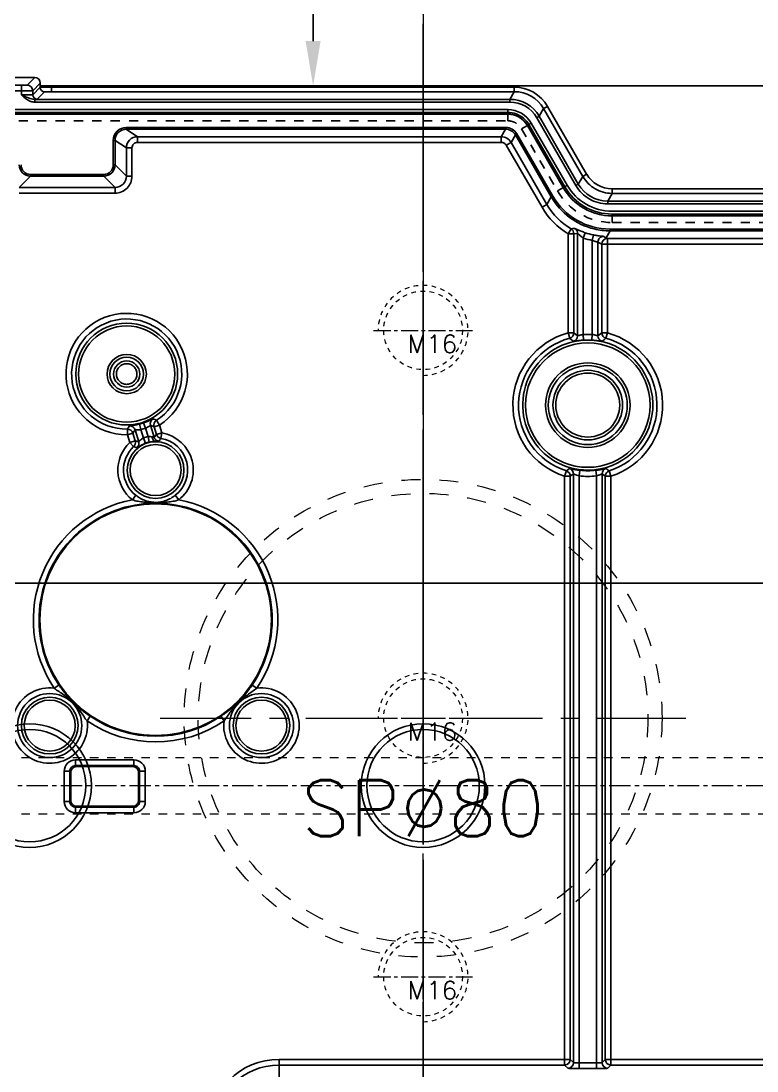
# Model space of a CAD drawing. Header units: millimetres. Extents: x -1265 to 1982, y -12197 to 1934.
# Drawn here: x -35.4 to 95.6, y -1093.2 to -906.4 of the extents above; entities that cross this region are included whole.
import ezdxf
from ezdxf.enums import TextEntityAlignment as Align

# ---------------------------------------------------------------- set-up
doc = ezdxf.new("R2010")
doc.units = ezdxf.units.MM
doc.header["$LTSCALE"] = 16.335
doc.header["$PDMODE"] = 3
doc.header["$PDSIZE"] = 0.3125
doc.linetypes.add('CENTER', pattern=[0.6, 0.375, -0.075, 0.075, -0.075])
doc.linetypes.add('HIDDEN', pattern=[0.2, 0.1, -0.1])
doc.layers.get('0').update_dxf_attribs({"linetype": 'CONTINUOUS'})
doc.layers.get('Defpoints').update_dxf_attribs({"linetype": 'CONTINUOUS'})
for name, color, linetype, lineweight in [('cool', 153, 'HIDDEN', 9), ('moldbase', 7, 'CONTINUOUS', 20), ('screw', 33, 'CONTINUOUS', 13), ('sp', 193, 'CONTINUOUS', 9)]:
    doc.layers.add(name, color=color, linetype=linetype, lineweight=lineweight)
doc.layers.add('DEFAULT_2', color=8, linetype='HIDDEN')
doc.styles.get("Standard").update_dxf_attribs({"font": 'txt', "width": 0.8})
doc.styles.add('TXT', font='txt.shx', dxfattribs={"bigfont": 'gbcbig.shx'})
doc.dimstyles.new('11', dxfattribs={"dimtxt": 8, "dimasz": 8, "dimexe": 0, "dimexo": 0, "dimgap": 0, "dimtad": 0, "dimdsep": 46, "dimtxsty": 'Standard', "dimcen": 0, "dimclrd": 4, "dimclre": 4, "dimclrt": 6, "dimazin": 0, "dimtp": 0.01, "dimtm": 0.01, "dimtfac": 1, "dimtofl": 0, "dimtmove": 0, "dimatfit": 3, "dimfxl": 0, "dimtolj": 1, "dimarcsym": 0})

# ---------------------------------------------------------------- blocks, each defined once
blk = doc.blocks.new('*D49')
at = {"color": 4, "lineweight": -2}
for p, q in [((-11.19, -831.43), (16.59, -831.43)), ((16.59, -839.43), (16.59, -862.44)), ((16.59, -909.95), (16.59, -885.9)), ((-11.19, -917.95), (16.59, -917.95))]:
    blk.add_line(p, q, dxfattribs=at)
at = {"color": 4}
for points in [[(15.25, -839.43), (17.92, -839.43), (16.59, -831.43)], [(15.25, -909.95), (17.92, -909.95), (16.59, -917.95)]]:
    blk.add_solid(points, dxfattribs=at)
at = {"layer": 'Defpoints', "color": 0}
for p in [(-11.19, -831.43), (-11.19, -917.95), (16.59, -917.95)]:
    blk.add_point(p, dxfattribs=at)
at = {"color": 6, "insert": (16.59, -874.17), "char_height": 8, "attachment_point": 5, "rotation": 90}
blk.add_mtext('\\A1;86.51', dxfattribs=at)
blk = doc.blocks.new('sp_80_th', base_point=(2819.12, -1039.66))
at = {"layer": 'sp', "color": 1, "linetype": 'CENTER', "ltscale": 2.643404}
for p, q in [((2819.12, -1086.41), (2819.12, -992.91)), ((2772.37, -1039.66), (2865.87, -1039.66))]:
    blk.add_line(p, q, dxfattribs=at)
at = {"layer": 'sp', "color": 193, "linetype": 'HIDDEN', "ltscale": 2.073258}
for radius in [42.5, 40]:
    blk.add_circle((2819.12, -1039.66), radius, dxfattribs=at)
at = {"layer": 'sp', "color": 6, "style": 'TXT'}
blk.add_text('SP%%c80', height=10, dxfattribs=at).set_placement((2819.12, -1055.66), align=Align.MIDDLE)
blk = doc.blocks.new('screw_m16_g')
at = {"layer": 'screw', "color": 1, "linetype": 'CENTER', "ltscale": 0.497582}
for p, q in [((0, -8.8), (0, 8.8)), ((-8.8, 0), (8.8, 0))]:
    blk.add_line(p, q, dxfattribs=at)
at = {"layer": 'screw', "color": 33, "linetype": 'HIDDEN', "ltscale": 0.497582}
blk.add_circle((0, 0), 7, dxfattribs=at)
at = {"layer": 'screw', "color": 92, "linetype": 'HIDDEN', "ltscale": 0.497582}
blk.add_arc((0, 0), 8, 270, 180, dxfattribs=at)
at = {"layer": 'screw', "color": 6, "style": 'TXT'}
blk.add_text('M16', height=3.2, dxfattribs=at).set_placement((-2.72, -4))
blk = doc.blocks.new('06')
at = {"layer": 'cool', "ltscale": 0.932966}
for p, q in [((-3287.69, 1844.03), (-2736.35, 1844.03)), ((-3287.69, 1834.03), (-2736.35, 1834.03))]:
    blk.add_line(p, q, dxfattribs=at)
at = {"layer": 'cool', "color": 1, "linetype": 'CENTER', "ltscale": 0.621977}
blk.add_line((-3302.02, 1839.03), (-2722.02, 1839.03), dxfattribs=at)

msp = doc.modelspace()

# ---------------------------------------------------------------- linework, layer by layer
at = {"color": 1, "linetype": 'CENTER', "ltscale": 3.545271}
msp.add_line((36.154, -1426.434), (36.154, -836.434), dxfattribs=at)
at = {"color": 1, "linetype": 'CENTER', "ltscale": 2.593646}
msp.add_line((36.154, -1325.976), (36.154, -906.891), dxfattribs=at)
at = {"color": 7, "linetype": 'Continuous'}
for p, q in [((-89.22, -916.439), (-32.94, -916.439)), ((-34.291, -917.79), (-32.94, -916.439)), ((-35.296, -917.807), (-86.864, -917.807)), ((-86.864, -918.812), (-35.296, -918.812)), ((-35.296, -917.807), (-35.296, -919.547)), ((-31.935, -917.444), (-33.286, -918.795)), ((-33.286, -919.499), (-31.97, -918.182)), ((-33.286, -919.499), (-33.286, -918.795)), ((-31.166, -918.986), (-32.483, -920.303)), ((-31.935, -917.946), (-31.97, -917.998)), ((-31.97, -917.998), (-31.97, -918.182)), ((-31.935, -917.946), (-31.935, -917.444)), ((192.934, -917.946), (-31.935, -917.946)), ((-29.96, -918.965), (-29.96, -917.946)), ((52.371, -918.161), (-29.96, -918.161)), ((-29.96, -918.965), (52.371, -918.965)), ((51.583, -920.328), (52.371, -918.965)), ((52.371, -918.161), (52.371, -918.965)), ((-32.935, -920.831), (-32.935, -920.328)), ((51.583, -920.328), (-32.935, -920.328)), ((-32.935, -920.831), (51.583, -920.831)), ((51.583, -920.328), (51.583, -920.831)), ((-127.238, -922.154), (51.227, -922.154)), ((51.227, -922.654), (-127.238, -922.654)), ((51.227, -922.654), (51.227, -922.911)), ((57.592, -921.98), (56.805, -923.343)), ((57.592, -921.98), (58.288, -921.578)), ((57.592, -921.98), (64.555, -934.04)), ((58.288, -921.578), (65.251, -933.639)), ((51.218, -922.971), (-104.608, -922.971)), ((55.402, -924.564), (61.785, -935.621)), ((56.37, -923.594), (56.805, -923.343)), ((63.333, -935.655), (56.37, -923.594)), ((63.768, -935.404), (56.805, -923.343)), ((-16.639, -925.632), (-16.639, -925.33)), ((-16.639, -925.632), (-14.625, -926.974)), ((-16.639, -925.632), (50.842, -925.632)), ((50.842, -925.33), (-16.638, -925.33)), ((50.067, -926.974), (50.842, -925.632)), ((50.842, -925.33), (50.842, -925.632)), ((52.583, -926.636), (52.844, -926.486)), ((52.844, -926.486), (59.227, -937.542)), ((61.082, -936.037), (54.699, -924.981)), ((54.708, -924.965), (54.969, -924.814)), ((54.969, -924.814), (61.352, -935.87)), ((-18.95, -927.641), (-18.95, -931.987)), ((-18.95, -927.641), (-18.649, -927.641)), ((-18.649, -931.987), (-18.649, -927.641)), ((-16.634, -928.984), (-18.649, -927.641)), ((-14.625, -927.979), (-14.625, -926.974)), ((50.067, -926.974), (-14.625, -926.974)), ((-14.625, -927.979), (50.067, -927.979)), ((50.067, -926.974), (50.067, -927.979)), ((50.937, -928.481), (51.808, -927.979)), ((57.321, -939.537), (50.937, -928.481)), ((52.583, -926.636), (51.808, -927.979)), ((58.191, -939.035), (51.808, -927.979)), ((52.583, -926.636), (58.966, -937.693)), ((-16.634, -928.984), (-16.634, -934.001)), ((-16.634, -928.984), (-15.63, -928.984)), ((-15.63, -934.001), (-15.63, -928.984)), ((-18.649, -931.987), (-18.95, -931.987)), ((-18.649, -931.987), (-16.634, -934.001)), ((-33.665, -933.996), (-35.679, -936.011)), ((-33.665, -933.996), (-33.665, -933.695)), ((-20.658, -933.695), (-33.665, -933.695)), ((-33.665, -933.996), (-20.658, -933.996)), ((-20.658, -933.695), (-20.658, -933.996)), ((-18.644, -936.011), (-20.658, -933.996)), ((-15.63, -934.001), (-16.634, -934.001)), ((63.768, -935.404), (64.555, -934.04)), ((65.251, -933.639), (64.555, -934.04)), ((61.352, -935.87), (61.13, -935.999)), ((63.768, -935.404), (63.333, -935.655)), ((-18.644, -936.011), (-35.679, -936.011)), ((-35.679, -937.015), (-18.644, -937.015)), ((-18.644, -936.011), (-18.644, -937.015)), ((58.191, -939.035), (58.966, -937.693)), ((59.227, -937.542), (58.966, -937.693)), ((69.777, -937.055), (68.989, -938.418)), ((69.777, -937.055), (69.777, -936.251)), ((108.056, -936.251), (69.777, -936.251)), ((69.777, -937.055), (108.056, -937.055)), ((58.191, -939.035), (57.321, -939.537)), ((68.989, -938.921), (68.989, -938.418)), ((108.843, -938.418), (68.989, -938.418)), ((68.989, -938.921), (108.843, -938.921)), ((108.048, -941.061), (69.784, -941.061)), ((108.039, -940.244), (69.793, -940.244)), ((108.039, -940.744), (69.793, -940.744)), ((62.479, -943.375), (61.966, -944.239)), ((69.409, -943.722), (69.409, -943.42)), ((108.424, -943.42), (69.409, -943.42)), ((61.966, -944.239), (61.966, -961.871)), ((61.966, -944.239), (62.971, -944.239)), ((63.644, -944.174), (62.971, -944.239)), ((62.971, -961.871), (62.971, -944.239)), ((63.644, -944.174), (63.644, -962.396)), ((64.648, -945.005), (64.971, -944.054)), ((64.648, -962.174), (64.648, -945.005)), ((66.251, -945.438), (66.451, -944.453)), ((68.7, -944.948), (68.932, -945.064)), ((69.409, -943.722), (68.702, -944.946)), ((68.932, -961.871), (68.932, -945.064)), ((106.585, -945.064), (68.932, -945.064)), ((69.409, -943.722), (108.424, -943.722)), ((66.251, -945.438), (66.251, -962.174)), ((67.255, -962.396), (67.255, -945.72)), ((67.696, -945.953), (67.255, -945.72)), ((67.928, -946.069), (67.696, -945.953)), ((67.928, -946.069), (67.928, -961.871)), ((67.928, -946.069), (106.585, -946.069)), ((61.966, -961.871), (62.229, -962.84)), ((62.971, -961.871), (61.966, -961.871)), ((62.971, -961.871), (63.644, -962.396)), ((67.255, -962.396), (67.928, -961.871)), ((68.932, -961.871), (67.928, -961.871)), ((68.67, -962.84), (68.932, -961.871)), ((64.712, -963.177), (64.648, -962.174)), ((66.251, -962.174), (66.187, -963.177)), ((-14.054, -979.076), (-14.302, -978.103)), ((-13.556, -977.878), (-13.226, -978.827)), ((-12.772, -980.334), (-13.226, -978.827)), ((-11.689, -980.448), (-12.327, -978.329)), ((-11.691, -978.57), (-12.327, -978.329)), ((-11.691, -978.57), (-10.729, -978.281)), ((-11.691, -978.57), (-11.272, -979.962)), ((-10.729, -978.281), (-11.273, -977.436)), ((-10.729, -978.281), (-10.31, -979.673)), ((-16.437, -979.999), (-16.558, -979.999)), ((-16.45, -978.994), (-16.437, -979.999)), ((-16.437, -979.999), (-15.476, -979.709)), ((-16.019, -981.39), (-16.437, -979.999)), ((-15.079, -979.157), (-15.476, -979.709)), ((-15.057, -981.101), (-15.476, -979.709)), ((-15.079, -979.157), (-14.441, -981.275)), ((-14.054, -979.076), (-13.6, -980.583)), ((-13.244, -981.522), (-13.6, -980.583)), ((-12.772, -980.334), (-12.552, -981.314)), ((-11.689, -980.448), (-11.272, -979.962)), ((-10.31, -979.673), (-11.272, -979.962)), ((-10.478, -980.663), (-10.31, -979.673)), ((-15.057, -981.101), (-16.019, -981.39)), ((-16.019, -981.39), (-15.332, -982.123)), ((-15.057, -981.101), (-14.441, -981.275)), ((61.645, -986.444), (62.178, -986.017)), ((63.907, -987.324), (64.03, -986.327)), ((66.869, -986.327), (66.991, -987.324)), ((61.645, -986.443), (61.335, -987.399)), ((61.335, -987.399), (61.335, -1092.15)), ((61.335, -987.399), (62.339, -987.399)), ((62.903, -986.982), (62.339, -987.399)), ((62.339, -1091.145), (62.339, -987.399)), ((62.903, -986.982), (62.903, -1091.709)), ((63.907, -1092.781), (63.907, -987.324)), ((66.991, -987.324), (66.991, -1092.781)), ((67.996, -1091.709), (67.996, -986.982)), ((68.56, -987.399), (67.996, -986.982)), ((68.56, -987.399), (68.56, -1091.145)), ((68.56, -987.399), (69.564, -987.399)), ((69.564, -987.399), (69.254, -986.443)), ((69.564, -1092.15), (69.564, -987.399)), ((-14.944, -990.781), (-15.562, -991.573)), ((-7.304, -991.573), (-7.922, -990.781)), ((-11.433, -992.033), (-11.433, -992.108)), ((-28.614, -1024.531), (-29.446, -1025.093)), ((6.58, -1025.093), (5.748, -1024.531)), ((-23.607, -1030.932), (-23.045, -1030.1)), ((0.179, -1030.1), (0.741, -1030.932)), ((-25.68, -1038.872), (-25.68, -1037.868)), ((-15.276, -1037.868), (-25.68, -1037.868)), ((-15.276, -1037.868), (-15.276, -1038.872)), ((-27.689, -1039.876), (-26.685, -1039.876)), ((-27.689, -1039.877), (-27.689, -1045.256)), ((-26.685, -1045.256), (-26.685, -1039.876)), ((-26.508, -1040.053), (-26.685, -1039.876)), ((-26.508, -1040.053), (-26.508, -1045.079)), ((-25.68, -1038.872), (-25.504, -1039.049)), ((-25.68, -1038.872), (-15.276, -1038.872)), ((-15.452, -1039.049), (-25.504, -1039.049)), ((-15.452, -1039.049), (-15.276, -1038.872)), ((-14.271, -1039.876), (-14.448, -1040.053)), ((-14.448, -1045.079), (-14.448, -1040.053)), ((-14.271, -1039.876), (-14.271, -1045.256)), ((-14.271, -1039.876), (-13.267, -1039.876)), ((-13.267, -1045.256), (-13.267, -1039.877)), ((-26.685, -1045.256), (-27.689, -1045.256)), ((-26.685, -1045.256), (-26.508, -1045.079)), ((-25.504, -1046.084), (-25.68, -1046.26)), ((-25.504, -1046.084), (-15.452, -1046.084)), ((-15.276, -1046.26), (-15.452, -1046.084)), ((-14.448, -1045.079), (-14.271, -1045.256)), ((-13.267, -1045.256), (-14.271, -1045.256)), ((-25.68, -1047.265), (-25.68, -1046.26)), ((-15.276, -1046.26), (-25.68, -1046.26)), ((-25.68, -1047.265), (-15.276, -1047.265)), ((-15.276, -1046.26), (-15.276, -1047.265)), ((10.526, -1094.641), (10.526, -1091.145)), ((62.339, -1091.145), (10.526, -1091.145)), ((10.526, -1092.15), (61.335, -1092.15)), ((61.899, -1092.714), (61.335, -1092.15)), ((62.339, -1091.145), (62.903, -1091.709)), ((66.991, -1091.777), (63.907, -1091.777)), ((63.907, -1092.781), (66.992, -1092.781)), ((67.996, -1091.709), (68.56, -1091.145)), ((100.912, -1091.145), (68.56, -1091.145)), ((69.564, -1092.15), (69, -1092.714)), ((69.564, -1092.15), (100.912, -1092.15))]:
    msp.add_line(p, q, dxfattribs=at)
at = {"color": 2}
msp.add_line((-183.846, -1006.434), (256.154, -1006.434), dxfattribs=at)
at = {"color": 7, "linetype": 'Continuous'}
for centre, radius in [((-16.574, -969.201), 9.062), ((-16.574, -969.201), 8.56), ((65.449, -974.729), 11.072), ((-16.574, -969.201), 3.5), ((-16.574, -969.201), 2.998), ((-16.574, -969.201), 2.337), ((65.449, -974.729), 7.52), ((65.449, -974.729), 7.018), ((65.449, -974.729), 6.189), ((65.449, -974.729), 5.686), ((-11.433, -986.286), 5.042), ((-11.433, -986.286), 4.54), ((-11.433, -1012.919), 20.602), ((-30.265, -1031.751), 5.704), ((-30.265, -1031.751), 5.042), ((-30.265, -1031.751), 4.54), ((7.399, -1031.751), 5.704), ((7.399, -1031.751), 5.042), ((7.399, -1031.751), 4.54)]:
    msp.add_circle(centre, radius, dxfattribs=at)
at = {"color": 4}
for centre, radius in [((-33.846, -1042.434), 11), ((-33.846, -1042.434), 10), ((36.154, -1042.434), 11), ((36.154, -1042.434), 10)]:
    msp.add_circle(centre, radius, dxfattribs=at)
at = {"color": 7, "linetype": 'Continuous'}
for centre, radius, start, end in [((-34.292, -918.795), 1.005, 0.02106, 89.97894), ((-31.165, -918.182), 0.804, 180.02106, 269.97894), ((52.371, -924.994), 6.833, 29.99914, 90.00086), ((52.371, -924.994), 6.029, 29.99767, 90.00233), ((-32.482, -919.498), 0.804, 180.02106, 269.97894), ((51.583, -926.358), 6.029, 30.00019, 89.99981), ((51.583, -926.357), 5.527, 29.99905, 90.00095), ((51.227, -926.975), 4.821, 30.00122, 89.99879), ((51.227, -926.913), 4.759, 88.96708, 89.99964), ((51.219, -926.99), 4.338, 50.03687, 69.96313), ((51.276, -926.947), 4.764, 30.0009, 31.65783), ((-16.639, -927.641), 2.311, 89.98326, 179.99712), ((-16.639, -927.641), 2.009, 89.98194, 180.00388), ((50.843, -927.641), 2.311, 29.99211, 90.00789), ((-14.624, -928.984), 2.01, 90.01308, 179.98692), ((-14.625, -928.984), 1.005, 89.98912, 179.99997), ((50.067, -928.984), 2.01, 29.99806, 90.00194), ((-33.665, -931.987), 2.009, 180.00036, 269.99964), ((-33.665, -931.987), 1.708, 179.98821, 270.01179), ((-20.658, -931.987), 2.009, 270.00039, 359.99961), ((-20.658, -931.987), 1.708, 269.98821, 0.01179), ((-18.643, -934.002), 3.014, 269.98948, 0.01052), ((-18.642, -934.003), 2.008, 269.96413, 0.03587), ((69.729, -931.054), 5.974, 210.00067, 211.00059), ((69.777, -931.026), 5.225, 209.9991, 270.0009), ((69.793, -930.997), 9.747, 209.99908, 270.00092), ((69.793, -930.997), 9.247, 209.99989, 270.00011), ((68.989, -932.39), 6.029, 209.99825, 270.00175), ((69.801, -931.007), 6.059, 211.0262, 224.9653), ((69.777, -931.026), 6.029, 225.00016, 254.99984), ((69.409, -931.663), 12.058, 210.00071, 256.46824), ((69.408, -931.664), 11.756, 209.99908, 270.00092), ((69.781, -930.996), 6.06, 255.03509, 268.97349), ((69.777, -931.08), 5.975, 268.99888, 269.99866), ((68.633, -933.006), 13.062, 209.99876, 239.31115), ((68.681, -932.96), 12.122, 210.0781, 239.23106), ((61.966, -944.241), 1.006, 0.08351, 59.39759), ((59.532, -919.328), 24.228, 276.98628, 278.50414), ((62.638, -944.174), 1.005, 0.0032, 61.68064), ((69.416, -931.607), 12.115, 256.49887, 269.96693), ((68.837, -932.656), 13.041, 251.26846, 258.56421), ((68.85, -932.624), 12.07, 251.25331, 258.53344), ((69.274, -930.488), 14.248, 258.57163, 261.28743), ((68.261, -945.721), 1.005, 87.56961, 179.96621), ((68.933, -946.069), 1.005, 90.03746, 179.98873), ((80.176, -924.826), 23.164, 239.16627, 240.30352), ((-16.574, -969.201), 10.798, 302.76829, 270.08342), ((-16.574, -969.201), 9.794, 302.76829, 270.72253), ((65.449, -974.729), 13.321, 105.15699, 252.00785), ((61.965, -961.869), 1.006, 285.1269, 359.87898), ((68.934, -961.869), 1.006, 180.11921, 254.87269), ((65.449, -974.729), 13.321, 287.99215, 74.84301), ((65.449, -974.729), 12.317, 105.15699, 252.00785), ((65.449, -974.729), 11.574, 86.34741, 270), ((-6.139, -1044.298), 106.346, 49.5466, 49.99364), ((62.638, -962.395), 1.006, 282.84317, 359.93637), ((65.449, -974.729), 12.581, 86.34741, 93.65259), ((65.45, -974.729), 11.574, 270.34213, 81.94621), ((65.409, -974.924), 11.773, 81.88445, 86.47894), ((68.261, -962.395), 1.006, 180.06343, 257.09937), ((223.817, -1147.232), 240.978, 130.07698, 130.27442), ((65.449, -974.729), 12.317, 287.99215, 74.84301), ((-16.041, -979.448), 1.006, 16.80757, 92.91745), ((-16.574, -969.201), 9.187, 284.31402, 289.1768), ((-16.574, -969.201), 10.191, 284.31402, 289.1768), ((-11.363, -978.04), 1.006, 120.52301, 196.68307), ((61.421, -810.401), 182.169, 246.27499, 246.48158), ((-10.728, -978.282), 1.006, 122.79901, 196.64245), ((-16.438, -980.001), 1.006, 16.84732, 90.69162), ((-11.433, -986.286), 6.101, 102.68174, 110.80908), ((-10.31, -979.671), 1.006, 196.85018, 260.35624), ((-244.684, -808.182), 290.864, 323.50953, 323.63032), ((-11.433, -986.286), 5.704, 307.98974, 80.36519), ((-11.433, -986.286), 6.708, 307.98974, 80.36519), ((-11.433, -986.286), 6.708, 133.12563, 232.01026), ((-11.433, -986.286), 5.704, 133.12563, 232.01026), ((-16.02, -981.389), 1.006, 313.13379, 16.63862), ((84.653, -709.472), 290.406, 249.86116, 249.98214), ((-15.404, -981.564), 1.006, 310.10763, 16.69497), ((-11.433, -986.286), 5.096, 102.68174, 110.80908), ((-11.265, -987.036), 5.865, 98.80885, 102.67344), ((-11.251, -987.131), 5.961, 95.14088, 98.80309), ((-11.224, -987.407), 6.238, 93.78207, 95.15922), ((-11.197, -987.829), 6.661, 92.02842, 93.77416), ((61.897, -986.983), 1.006, 0.05899, 73.78024), ((65.449, -974.729), 11.685, 263.02035, 276.97965), ((65.449, -974.87), 11.433, 270.00004, 270.34785), ((69.002, -986.983), 1.006, 106.17843, 179.94085), ((206.504, -814.533), 219.979, 231.2191, 231.39687), ((61.334, -987.4), 1.006, 0.09097, 71.97751), ((65.449, -974.729), 12.689, 263.02035, 276.97965), ((69.565, -987.4), 1.006, 108.02237, 179.90837), ((-11.433, -1012.919), 21.741, 100.94742, 214.05258), ((-11.433, -1012.919), 21.741, 325.94742, 79.05258), ((-11.433, -1012.919), 20.737, 325.94742, 214.05258), ((-30.265, -1031.751), 6.708, 82.98974, 7.01026), ((7.399, -1031.751), 6.708, 172.98974, 97.01026), ((-11.433, -1012.919), 21.741, 235.94742, 304.05258), ((-11.433, -1012.919), 20.737, 235.94742, 304.05258), ((-25.681, -1039.876), 2.008, 89.98462, 180.01538), ((-15.275, -1039.876), 2.008, 359.98462, 90.01538), ((-25.682, -1039.874), 1.002, 89.88699, 180.11301), ((-15.274, -1039.874), 1.002, 359.88699, 90.11301), ((-25.681, -1045.256), 2.008, 179.98462, 270.01538), ((-25.682, -1045.258), 1.002, 179.88699, 270.11301), ((-15.275, -1045.256), 2.008, 269.98462, 0.01538), ((-15.274, -1045.258), 1.002, 269.88699, 0.11301), ((10.526, -1103.721), 12.575, 90, 180), ((10.526, -1103.721), 11.571, 90, 180), ((61.334, -1091.144), 1.006, 270.06677, 359.93323), ((61.897, -1091.708), 1.006, 270.08418, 359.91581), ((69.002, -1091.708), 1.006, 180.08419, 269.91582), ((69.565, -1091.144), 1.006, 180.06646, 269.93354)]:
    msp.add_arc(centre, radius, start, end, dxfattribs=at)
for centre, major_axis, ratio, start_param, end_param in [((-32.94, -917.444), (0.711, 0.711), 0.9996955, -0.7852459, 0.7852459), ((51.217, -926.992), (2.01, 3.482), 0.9997969, 5.7596745, 6.8066962), ((69.786, -931.01), (5.026, 8.705), 0.9997969, -3.6651065, -2.6180788), ((-25.502, -1040.054), (0.712, -0.712), 0.9987828, 2.3568035, 3.9263818), ((-15.454, -1040.054), (0.712, 0.712), 0.9987828, -0.7847892, 0.7847892), ((-25.502, -1045.078), (0.712, 0.712), 0.9987828, -3.9263818, -2.3568035), ((-15.454, -1045.078), (0.712, -0.712), 0.9987828, -0.7847892, 0.7847892)]:
    msp.add_ellipse(centre, major_axis=major_axis, ratio=ratio, start_param=start_param, end_param=end_param, dxfattribs=at)
for points, knots in [([(-35.296, -917.807), (-35.169, -917.807), (-34.985, -917.807), (-34.75, -917.805), (-34.601, -917.803), (-34.478, -917.799), (-34.384, -917.8), (-34.329, -917.791), (-34.297, -917.796), (-34.291, -917.79)], [0, 0, 0, 0, 0.378398, 0.5499925, 0.70075, 0.8244858, 0.9175732, 0.9770366, 1, 1, 1, 1]), ([(-35.296, -918.812), (-35.042, -918.812), (-34.674, -918.812), (-34.204, -918.809), (-33.905, -918.808), (-33.658, -918.804), (-33.471, -918.806), (-33.357, -918.794), (-33.3, -918.802), (-33.286, -918.795)], [0, 0, 0, 0, 0.3786712, 0.5502169, 0.7009516, 0.8253334, 0.9188573, 0.9777323, 1, 1, 1, 1]), ([(-31.97, -917.998), (-31.967, -917.994), (-31.949, -917.992), (-31.92, -917.986), (-31.869, -917.982), (-31.767, -917.975), (-31.598, -917.968), (-31.351, -917.96), (-31.052, -917.954), (-30.582, -917.948), (-30.214, -917.946), (-29.96, -917.946)], [0, 0, 0, 0, 0.0068953, 0.0228515, 0.0478792, 0.0818252, 0.1753191, 0.2996046, 0.4501935, 0.6215924, 1, 1, 1, 1]), ([(-29.96, -918.161), (-30.214, -918.161), (-30.582, -918.162), (-31.052, -918.164), (-31.351, -918.167), (-31.598, -918.169), (-31.766, -918.174), (-31.869, -918.174), (-31.922, -918.18), (-31.957, -918.174), (-31.97, -918.182)], [0, 0, 0, 0, 0.3786555, 0.5501941, 0.7009229, 0.8253007, 0.9188241, 0.9527467, 0.977706, 1, 1, 1, 1]), ([(-29.96, -918.965), (-30.112, -918.965), (-30.333, -918.966), (-30.615, -918.968), (-30.795, -918.97), (-30.941, -918.975), (-31.055, -918.974), (-31.121, -918.985), (-31.159, -918.979), (-31.166, -918.986)], [0, 0, 0, 0, 0.378418, 0.5500175, 0.7007761, 0.8245094, 0.9175915, 0.9770469, 1, 1, 1, 1]), ([(-35.296, -919.547), (-35.042, -919.547), (-34.674, -919.545), (-34.204, -919.539), (-33.905, -919.534), (-33.659, -919.527), (-33.491, -919.52), (-33.389, -919.513), (-33.337, -919.51), (-33.307, -919.504), (-33.289, -919.503), (-33.286, -919.499)], [0, 0, 0, 0, 0.3782284, 0.5497418, 0.7004319, 0.8241239, 0.9172021, 0.9513372, 0.976718, 0.9930043, 1, 1, 1, 1]), ([(-35.296, -919.547), (-34.883, -919.724), (-34.13, -920.056), (-33.317, -920.33), (-32.935, -920.328)], [0, 0, 0, 0, 0.5399297, 1, 1, 1, 1]), ([(-35.296, -919.547), (-35.134, -919.708), (-34.794, -920.018), (-34.243, -920.431), (-33.624, -920.746), (-33.164, -920.826), (-32.935, -920.831)], [0, 0, 0, 0, 0.2497688, 0.5001243, 0.7499015, 1, 1, 1, 1]), ([(-32.483, -920.303), (-32.491, -920.311), (-32.538, -920.307), (-32.62, -920.32), (-32.762, -920.322), (-32.871, -920.327), (-32.935, -920.328)], [0, 0, 0, 0, 0.0767614, 0.2714897, 0.581301, 1, 1, 1, 1]), ([(52.583, -926.636), (52.41, -926.337), (51.889, -925.828), (51.188, -925.632), (50.842, -925.632)], [0, 0, 0, 0, 0.4999997, 1, 1, 1, 1]), ([(50.937, -928.481), (50.851, -928.331), (50.591, -928.077), (50.24, -927.979), (50.067, -927.979)], [0, 0, 0, 0, 0.5000016, 1, 1, 1, 1]), ([(68.989, -938.921), (68.421, -938.918), (67.279, -938.772), (65.687, -938.11), (64.317, -937.062), (63.619, -936.146), (63.333, -935.655)], [0, 0, 0, 0, 0.2499999, 0.5, 0.7500001, 1, 1, 1, 1]), ([(64.971, -944.054), (64.734, -943.973), (64.393, -943.847), (63.964, -943.669), (63.692, -943.549), (63.466, -943.446), (63.311, -943.373), (63.216, -943.329), (63.168, -943.307), (63.136, -943.296), (63.12, -943.288), (63.115, -943.289)], [0, 0, 0, 0, 0.3737989, 0.5432609, 0.6930616, 0.8182046, 0.9137679, 0.9489752, 0.9752628, 0.9923412, 1, 1, 1, 1]), ([(64.648, -945.005), (64.52, -944.919), (64.339, -944.782), (64.113, -944.595), (63.965, -944.467), (63.842, -944.354), (63.756, -944.273), (63.702, -944.223), (63.674, -944.196), (63.656, -944.183), (63.647, -944.173), (63.644, -944.174)], [0, 0, 0, 0, 0.35462, 0.5216874, 0.673602, 0.8039876, 0.9062633, 0.9447742, 0.9737542, 0.9923863, 1, 1, 1, 1]), ([(68.136, -944.694), (68.078, -944.688), (67.736, -944.655), (67.396, -944.614), (67.116, -944.571)], [0, 0, 0, 0, 0.1721985, 1, 1, 1, 1]), ([(68.303, -944.716), (68.289, -944.708), (68.23, -944.708), (68.176, -944.698), (68.136, -944.694)], [0, 0, 0, 0, 0.2906618, 1, 1, 1, 1]), ([(67.255, -945.72), (67.249, -945.714), (67.216, -945.711), (67.16, -945.696), (67.065, -945.68), (66.942, -945.653), (66.793, -945.617), (66.557, -945.551), (66.374, -945.488), (66.251, -945.438)], [0, 0, 0, 0, 0.0254991, 0.0847841, 0.1761467, 0.2976767, 0.4467619, 0.6177147, 1, 1, 1, 1]), ([(62.862, -963.376), (62.873, -963.385), (62.931, -963.373), (63.03, -963.37), (63.198, -963.342), (63.418, -963.312), (63.69, -963.274), (64.126, -963.222), (64.472, -963.191), (64.712, -963.176)], [0, 0, 0, 0, 0.0235176, 0.0807021, 0.1709682, 0.2920324, 0.4408864, 0.6129184, 1, 1, 1, 1]), ([(63.644, -962.396), (63.646, -962.4), (63.663, -962.399), (63.689, -962.395), (63.733, -962.383), (63.818, -962.359), (63.957, -962.319), (64.077, -962.287), (64.145, -962.27)], [0, 0, 0, 0, 0.0248354, 0.0800792, 0.1662873, 0.2819476, 0.5944316, 1, 1, 1, 1]), ([(64.145, -962.27), (64.184, -962.261), (64.351, -962.222), (64.519, -962.19), (64.648, -962.174)], [0, 0, 0, 0, 0.2357393, 1, 1, 1, 1]), ([(66.132, -963.174), (66.376, -963.189), (66.73, -963.217), (67.178, -963.27), (67.459, -963.308), (67.689, -963.342), (67.859, -963.365), (67.966, -963.379), (68.016, -963.379), (68.033, -963.379), (68.037, -963.376)], [0, 0, 0, 0, 0.3828428, 0.5551968, 0.7053702, 0.8274758, 0.9184546, 0.9761615, 0.9922568, 1, 1, 1, 1]), ([(66.251, -962.174), (66.295, -962.179), (66.462, -962.204), (66.628, -962.24), (66.75, -962.269)], [0, 0, 0, 0, 0.2600736, 1, 1, 1, 1]), ([(66.75, -962.269), (66.786, -962.278), (66.908, -962.309), (67.029, -962.344), (67.114, -962.368)], [0, 0, 0, 0, 0.2966657, 1, 1, 1, 1]), ([(67.114, -962.368), (67.147, -962.378), (67.192, -962.391), (67.236, -962.399), (67.253, -962.4), (67.255, -962.396)], [0, 0, 0, 0, 0.7158788, 0.9118214, 1, 1, 1, 1]), ([(-16.566, -967.365), (-16.805, -967.365), (-17.287, -967.459), (-17.899, -967.865), (-18.31, -968.474), (-18.456, -969.194), (-18.316, -969.914), (-17.91, -970.527), (-17.302, -970.937), (-16.82, -971.038), (-16.581, -971.038)], [0, 0, 0, 0, 0.1250063, 0.2500869, 0.3750314, 0.4999897, 0.6249662, 0.7498769, 0.8750047, 1, 1, 1, 1]), ([(-16.581, -971.038), (-16.342, -971.038), (-15.86, -970.943), (-15.248, -970.538), (-14.838, -969.929), (-14.691, -969.209), (-14.832, -968.488), (-15.237, -967.875), (-15.845, -967.466), (-16.327, -967.365), (-16.566, -967.365)], [0, 0, 0, 0, 0.1250063, 0.2500869, 0.3750314, 0.4999897, 0.6249662, 0.7498769, 0.8750047, 1, 1, 1, 1]), ([(-14.302, -978.103), (-14.532, -978.161), (-14.867, -978.235), (-15.292, -978.311), (-15.558, -978.352), (-15.771, -978.384), (-15.935, -978.403), (-16.028, -978.427), (-16.085, -978.431), (-16.093, -978.443)], [0, 0, 0, 0, 0.3905574, 0.5629043, 0.7111919, 0.8312547, 0.9204427, 0.9768255, 1, 1, 1, 1]), ([(-11.875, -977.174), (-11.888, -977.168), (-11.938, -977.196), (-12.028, -977.228), (-12.176, -977.302), (-12.371, -977.393), (-12.615, -977.506), (-13.012, -977.677), (-13.332, -977.8), (-13.556, -977.878)], [0, 0, 0, 0, 0.0231498, 0.0794987, 0.1686751, 0.2887562, 0.437147, 0.6095461, 1, 1, 1, 1]), ([(-12.327, -978.329), (-12.333, -978.323), (-12.366, -978.345), (-12.411, -978.371), (-12.493, -978.428), (-12.598, -978.496), (-12.729, -978.578), (-12.936, -978.697), (-13.106, -978.779), (-13.226, -978.827)], [0, 0, 0, 0, 0.0240629, 0.0839333, 0.1775913, 0.3018775, 0.4529467, 0.6242737, 1, 1, 1, 1]), ([(-14.054, -979.076), (-14.18, -979.102), (-14.367, -979.127), (-14.606, -979.143), (-14.76, -979.147), (-14.885, -979.148), (-14.985, -979.145), (-15.037, -979.149), (-15.076, -979.149), (-15.079, -979.157)], [0, 0, 0, 0, 0.3757264, 0.5470534, 0.6981226, 0.8224087, 0.9160667, 0.9759371, 1, 1, 1, 1]), ([(-14.441, -981.275), (-14.434, -981.28), (-14.407, -981.241), (-14.367, -981.205), (-14.296, -981.118), (-14.202, -981.021), (-14.082, -980.906), (-13.889, -980.746), (-13.722, -980.64), (-13.6, -980.583)], [0, 0, 0, 0, 0.0233784, 0.0861761, 0.1839883, 0.3117992, 0.4643586, 0.634502, 1, 1, 1, 1]), ([(-12.772, -980.334), (-12.711, -980.325), (-12.476, -980.304), (-12.239, -980.325), (-12.07, -980.36)], [0, 0, 0, 0, 0.266296, 1, 1, 1, 1]), ([(-12.07, -980.36), (-12.055, -980.465), (-12, -980.668), (-11.836, -980.993), (-11.59, -981.166), (-11.433, -981.172)], [0, 0, 0, 0, 0.2908567, 0.5689345, 1, 1, 1, 1]), ([(-12.07, -980.36), (-12.033, -980.367), (-11.92, -980.392), (-11.809, -980.424), (-11.734, -980.443)], [0, 0, 0, 0, 0.3271916, 1, 1, 1, 1]), ([(-11.734, -980.443), (-11.723, -980.446), (-11.712, -980.448), (-11.691, -980.452), (-11.689, -980.448)], [0, 0, 0, 0, 0.7177239, 1, 1, 1, 1]), ([(-11.689, -980.448), (-11.672, -980.506), (-11.575, -980.743), (-11.385, -980.941), (-11.216, -981.035)], [0, 0, 0, 0, 0.2405649, 1, 1, 1, 1]), ([(-14.756, -982.334), (-14.745, -982.338), (-14.703, -982.304), (-14.626, -982.265), (-14.501, -982.176), (-14.333, -982.069), (-14.119, -981.938), (-13.758, -981.739), (-13.458, -981.604), (-13.244, -981.522)], [0, 0, 0, 0, 0.0220259, 0.0766142, 0.1635009, 0.2812286, 0.4279426, 0.6005856, 1, 1, 1, 1]), ([(-11.433, -981.172), (-11.351, -981.169), (-11.207, -981.167), (-11.041, -981.168), (-10.942, -981.167), (-10.892, -981.166), (-10.863, -981.162), (-10.845, -981.16), (-10.843, -981.156)], [0, 0, 0, 0, 0.4182418, 0.7279372, 0.839798, 0.9223442, 0.9754426, 1, 1, 1, 1]), ([(64.03, -986.327), (63.79, -986.298), (63.444, -986.247), (63.009, -986.169), (62.737, -986.116), (62.515, -986.07), (62.351, -986.037), (62.247, -986.018), (62.198, -986.015), (62.182, -986.014), (62.178, -986.017)], [0, 0, 0, 0, 0.3855362, 0.5572745, 0.7062501, 0.8278509, 0.9187439, 0.9763464, 0.992357, 1, 1, 1, 1]), ([(68.721, -986.017), (68.717, -986.014), (68.701, -986.015), (68.652, -986.018), (68.548, -986.037), (68.384, -986.07), (68.161, -986.116), (67.89, -986.169), (67.454, -986.247), (67.109, -986.298), (66.869, -986.327)], [0, 0, 0, 0, 0.007637, 0.0236321, 0.0812092, 0.1720963, 0.2937103, 0.4427519, 0.6145225, 1, 1, 1, 1]), ([(63.907, -987.324), (63.779, -987.293), (63.594, -987.236), (63.363, -987.153), (63.214, -987.096), (63.094, -987.048), (62.997, -987.006), (62.946, -986.991), (62.908, -986.975), (62.903, -986.982)], [0, 0, 0, 0, 0.3729845, 0.5440698, 0.695544, 0.8208235, 0.9155959, 0.9761773, 1, 1, 1, 1]), ([(67.996, -986.982), (67.991, -986.975), (67.953, -986.991), (67.901, -987.006), (67.805, -987.048), (67.685, -987.096), (67.536, -987.153), (67.305, -987.236), (67.12, -987.293), (66.991, -987.324)], [0, 0, 0, 0, 0.0238227, 0.0844041, 0.1791765, 0.304456, 0.4559302, 0.6270155, 1, 1, 1, 1]), ([(-15.562, -991.573), (-15.239, -991.71), (-14.55, -991.858), (-13.518, -991.992), (-12.48, -992.085), (-11.783, -992.127), (-11.433, -992.108)], [0, 0, 0, 0, 0.2518782, 0.5005196, 0.7484326, 1, 1, 1, 1]), ([(-14.944, -990.781), (-14.746, -990.936), (-13.975, -991.465), (-13.079, -991.813), (-12.408, -991.94)], [0, 0, 0, 0, 0.2687138, 1, 1, 1, 1]), ([(-12.408, -991.94), (-12.329, -991.955), (-12.007, -992.009), (-11.68, -992.033), (-11.433, -992.033)], [0, 0, 0, 0, 0.2454727, 1, 1, 1, 1]), ([(-7.922, -990.781), (-8.436, -991.182), (-9.56, -991.803), (-10.825, -992.033), (-11.433, -992.033)], [0, 0, 0, 0, 0.5174615, 1, 1, 1, 1]), ([(-11.433, -992.108), (-11.258, -992.121), (-10.906, -992.112), (-10.213, -992.066), (-9.348, -991.997), (-8.321, -991.848), (-7.624, -991.719), (-7.304, -991.573)], [0, 0, 0, 0, 0.1261849, 0.2520957, 0.498882, 0.747876, 1, 1, 1, 1]), ([(-26.18, -1027.665), (-26.432, -1027.424), (-26.94, -1026.952), (-27.741, -1026.288), (-28.591, -1025.695), (-29.199, -1025.339), (-29.447, -1025.093)], [0, 0, 0, 0, 0.2515986, 0.4995115, 0.748184, 1, 1, 1, 1]), ([(-23.045, -1030.1), (-23.621, -1029.711), (-24.686, -1028.927), (-26.157, -1027.643), (-27.441, -1026.172), (-28.225, -1025.106), (-28.614, -1024.531)], [0, 0, 0, 0, 0.2628817, 0.5000001, 0.7371183, 1, 1, 1, 1]), ([(0.179, -1030.1), (0.754, -1029.711), (1.82, -1028.927), (3.291, -1027.643), (4.575, -1026.172), (5.359, -1025.106), (5.748, -1024.531)], [0, 0, 0, 0, 0.2628818, 0.5000001, 0.7371183, 1, 1, 1, 1]), ([(0.741, -1030.932), (1.158, -1030.377), (1.926, -1029.221), (3.271, -1027.623), (4.869, -1026.278), (6.025, -1025.51), (6.58, -1025.093)], [0, 0, 0, 0, 0.2502818, 0.49999, 0.7497176, 1, 1, 1, 1]), ([(-23.607, -1030.932), (-23.853, -1030.684), (-24.211, -1030.077), (-24.802, -1029.226), (-25.467, -1028.426), (-25.939, -1027.918), (-26.18, -1027.665)], [0, 0, 0, 0, 0.2518088, 0.5004936, 0.748402, 1, 1, 1, 1]), ([(61.899, -1092.714), (61.911, -1092.726), (61.976, -1092.727), (62.091, -1092.745), (62.282, -1092.752), (62.527, -1092.763), (62.826, -1092.771), (63.291, -1092.779), (63.656, -1092.781), (63.907, -1092.781)], [0, 0, 0, 0, 0.0258506, 0.0868252, 0.1813324, 0.3057164, 0.4555892, 0.6255876, 1, 1, 1, 1]), ([(62.903, -1091.709), (62.907, -1091.718), (62.942, -1091.726), (62.999, -1091.738), (63.095, -1091.749), (63.274, -1091.763), (63.549, -1091.774), (63.782, -1091.777), (63.907, -1091.777)], [0, 0, 0, 0, 0.0286235, 0.0908406, 0.1850541, 0.3085925, 0.6274067, 1, 1, 1, 1]), ([(66.991, -1091.777), (67.117, -1091.777), (67.35, -1091.774), (67.625, -1091.763), (67.804, -1091.749), (67.9, -1091.738), (67.957, -1091.726), (67.992, -1091.718), (67.996, -1091.709)], [0, 0, 0, 0, 0.3725933, 0.6914075, 0.8149459, 0.9091594, 0.9713765, 1, 1, 1, 1]), ([(66.992, -1092.781), (67.243, -1092.781), (67.608, -1092.779), (68.073, -1092.771), (68.372, -1092.763), (68.617, -1092.752), (68.808, -1092.745), (68.923, -1092.727), (68.988, -1092.726), (69, -1092.714)], [0, 0, 0, 0, 0.3744072, 0.5444057, 0.6942815, 0.8186674, 0.9131758, 0.9741501, 1, 1, 1, 1])]:
    msp.add_open_spline(points, degree=3, knots=knots, dxfattribs=at)
for points in [[(51.227, -922.654), (51.727, -922.654), (52.235, -922.744), (52.705, -922.914)], [(54.005, -923.665), (54.387, -923.987), (54.719, -924.381), (54.969, -924.814)], [(-16.45, -978.995), (-16.331, -978.811), (-16.212, -978.627), (-16.093, -978.443)], [(-11.216, -981.035), (-11.101, -981.098), (-10.972, -981.141), (-10.843, -981.156)]]:
    msp.add_open_spline(points, degree=3, dxfattribs=at)
at = {"layer": 'DEFAULT_2', "color": 8, "linetype": 'HIDDEN'}
for p, q in [((51.227, -922.654), (51.227, -922.154)), ((-127.238, -924.154), (51.227, -924.154)), ((51.227, -924.154), (51.227, -922.911)), ((54.969, -924.814), (55.402, -924.564)), ((53.67, -925.564), (54.708, -924.965)), ((53.67, -925.564), (60.053, -936.621)), ((54.699, -924.981), (54.708, -924.965)), ((61.352, -935.87), (61.785, -935.621)), ((60.053, -936.621), (61.13, -935.999)), ((61.091, -936.021), (61.082, -936.037)), ((69.793, -941.045), (69.784, -941.061)), ((69.793, -942.244), (69.793, -940.244)), ((69.793, -942.244), (108.039, -942.244))]:
    msp.add_line(p, q, dxfattribs=at)
for centre, radius, start, end in [((51.223, -926.983), 4.028, 50.02248, 69.97746), ((69.793, -930.997), 11.247, 210, 270), ((69.708, -931.046), 9.95, 210.00028, 210.59889), ((69.793, -930.997), 10.048, 210.5922, 269.4078), ((69.793, -931.095), 9.95, 269.40111, 269.99972)]:
    msp.add_arc(centre, radius, start, end, dxfattribs=at)
for points in [[(52.602, -923.198), (52.164, -923.04), (51.692, -922.955), (51.227, -922.955)], [(54.708, -924.965), (54.475, -924.562), (54.166, -924.196), (53.81, -923.896)]]:
    msp.add_open_spline(points, degree=3, dxfattribs=at)
msp.add_open_spline([(51.227, -924.154), (51.715, -924.148), (52.702, -924.423), (53.433, -925.141), (53.67, -925.564)], degree=3, knots=[0, 0, 0, 0, 0.5010702, 1, 1, 1, 1], dxfattribs=at)
at = {"layer": 'moldbase', "color": 1, "linetype": 'CENTER', "ltscale": 5.597796}
msp.add_line((36.154, -726.434), (36.154, -1626.434), dxfattribs=at)

# ---------------------------------------------------------------- block references
msp.add_blockref('06', (3048.174, -2881.462))
at = {"layer": 'screw'}
for p in [(36.154, -961.434), (36.154, -1030.434), (36.154, -1076.434)]:
    msp.add_blockref('screw_m16_g', p, dxfattribs=at)
at = {"layer": 'sp'}
msp.add_blockref('sp_80_th', (36.154, -1030.434), dxfattribs=at)

# ---------------------------------------------------------------- dimensions: what is measured, and where the dimension line sits
dim = msp.add_linear_dim(base=(16.586, -917.946), p1=(-11.189, -831.434), p2=(-11.189, -917.946), angle=90, dimstyle='11')
dim.commit()
dim.dimension.update_dxf_attribs({"geometry": '*D49', "text_midpoint": (16.586, -874.169), "dimtype": 160})

doc.saveas('drawing.dxf')
